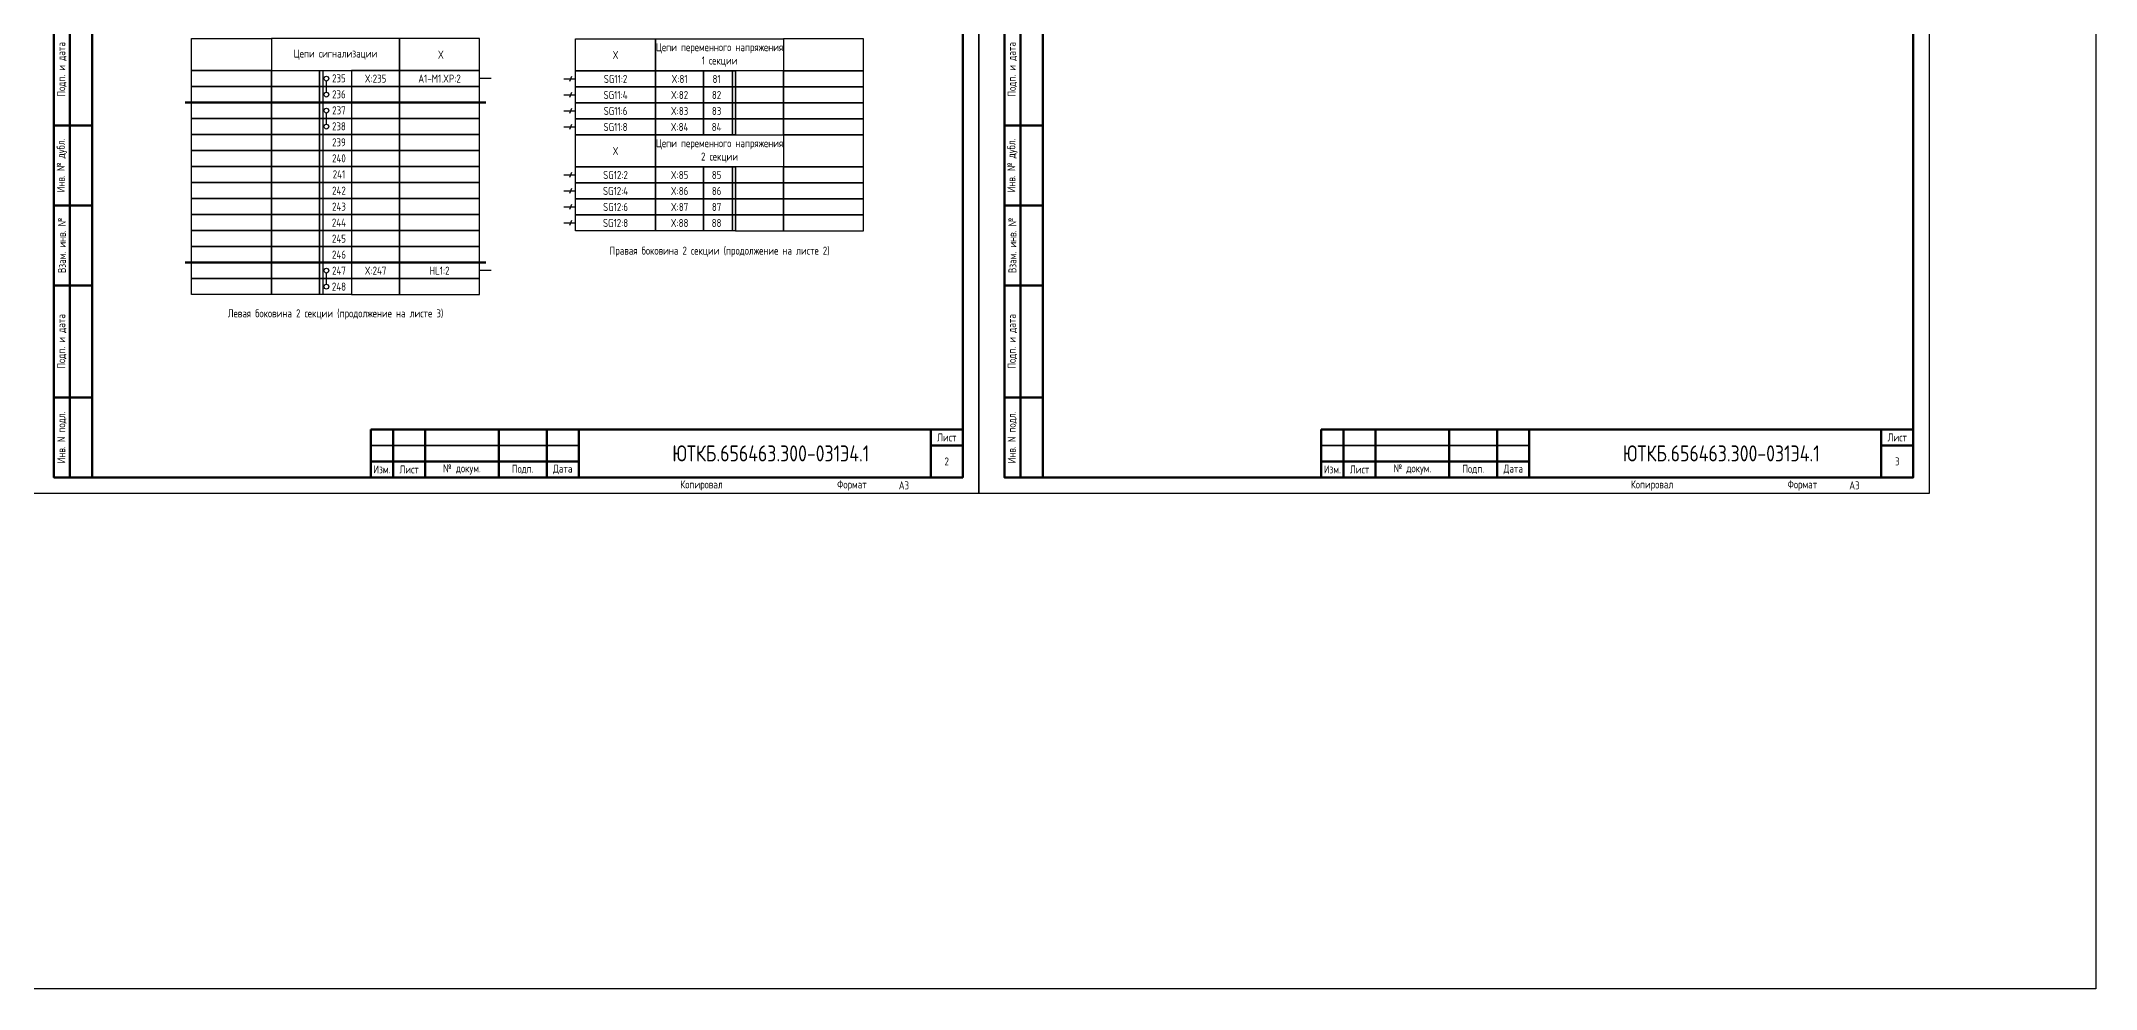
# Model space of a CAD drawing. Header units: millimetres. Extents: x -1043 to 5194, y -96 to 1568.
# Drawn here: x 4501 to 5143, y 819 to 1115 of the extents above; entities that cross this region are included whole.
import ezdxf

# ---------------------------------------------------------------- set-up
doc = ezdxf.new("R2010")
doc.units = ezdxf.units.MM
doc.styles.add('Gost_type_A', font='GOST_A.TTF')

# ---------------------------------------------------------------- blocks, each defined once
blk = doc.blocks.new('Штамп левый нижний')
at = {"lineweight": 50}
for points in [[(-12, 145), (-7, 145), (-7, 110), (-12, 110)], [(-7, 145), (0, 145), (0, 110), (-7, 110)], [(-12, 110), (-7, 110), (-7, 85), (-12, 85)], [(-7, 110), (0, 110), (0, 85), (-7, 85)], [(-12, 85), (-7, 85), (-7, 60), (-12, 60)], [(-7, 85), (0, 85), (0, 60), (-7, 60)], [(-12, 60), (-7, 60), (-7, 25), (-12, 25)], [(-7, 60), (0, 60), (0, 25), (-7, 25)], [(-12, 25), (-7, 25), (-7, 0), (-12, 0)], [(-7, 25), (0, 25), (0, 0), (-7, 0)]]:
    blk.add_lwpolyline(points, close=True, dxfattribs=at)
at = {"char_height": 2.5, "attachment_point": 5, "rotation": 90, "style": 'Gost_type_A'}
for s, insert, width in [('Подп. и дата', (-9.5, 127.5), 35), ('Инв. № дубл.', (-9.5, 97.5), 25), ('Взам. инв. №', (-9.5, 72.5), 25), ('Подп. и дата', (-9.5, 42.5), 35), ('Инв. N подл.', (-9.5, 12.5), 25)]:
    blk.add_mtext(s, dxfattribs=dict(at, insert=insert, width=width))
blk = doc.blocks.new('Штамп малый нижний')
at = {"lineweight": 50}
for points in [[(-185, 15), (-178, 15), (-178, 5), (-185, 5)], [(-178, 15), (-168, 15), (-168, 5), (-178, 5)], [(-168, 15), (-145, 15), (-145, 5), (-168, 5)], [(-145, 15), (-130, 15), (-130, 5), (-145, 5)], [(-130, 15), (-120, 15), (-120, 5), (-130, 5)], [(-120, 15), (-10, 15), (-10, 0), (-120, 0)], [(-10, 15), (0, 15), (0, 10), (-10, 10)], [(-10, 10), (0, 10), (0, 0), (-10, 0)], [(-185, 5), (-178, 5), (-178, 0), (-185, 0)], [(-178, 5), (-168, 5), (-168, 0), (-178, 0)], [(-168, 5), (-145, 5), (-145, 0), (-168, 0)], [(-145, 5), (-130, 5), (-130, 0), (-145, 0)], [(-130, 5), (-120, 5), (-120, 0), (-130, 0)]]:
    blk.add_lwpolyline(points, close=True, dxfattribs=at)
for points in [[(-185, 15), (-178, 15), (-178, 10), (-185, 10)], [(-178, 15), (-168, 15), (-168, 10), (-178, 10)], [(-168, 15), (-145, 15), (-145, 10), (-168, 10)], [(-145, 15), (-130, 15), (-130, 10), (-145, 10)], [(-130, 15), (-120, 15), (-120, 10), (-130, 10)], [(-185, 10), (-178, 10), (-178, 5), (-185, 5)], [(-178, 10), (-168, 10), (-168, 5), (-178, 5)], [(-168, 10), (-145, 10), (-145, 5), (-168, 5)], [(-145, 10), (-130, 10), (-130, 5), (-145, 5)], [(-130, 10), (-120, 10), (-120, 5), (-130, 5)]]:
    blk.add_lwpolyline(points, close=True)
at = {"char_height": 2.5, "style": 'Gost_type_A'}
for s, insert, width, attachment_point in [('Лист', (-5, 12.5), 10, 5), ('Изм.', (-181.5, 2.5), 7, 5), ('Лист', (-173, 2.5), 10, 5), ('№ докум.', (-156.5, 2.5), 23, 5), ('Подп.', (-137.5, 2.5), 15, 5), ('Дата', (-125, 2.5), 10, 5), ('Копировал', (-75, -2.53), 13.1202, 6), ('Формат', (-30, -2.53), 13.1202, 6)]:
    blk.add_mtext(s, dxfattribs=dict(at, insert=insert, width=width, attachment_point=attachment_point))

msp = doc.modelspace()

# ---------------------------------------------------------------- hatches: boundary and pattern name
h = msp.add_hatch(color=256)
h.dxf.hatch_style = 1
h.paths.add_polyline_path([(4718, 1105.54), (4717, 1105.54), (4717, 1085.54), (4718, 1085.54)])
h = msp.add_hatch(color=256)
h.dxf.hatch_style = 1
h.paths.add_polyline_path([(4718, 1075.54), (4717, 1075.54), (4717, 1055.54), (4718, 1055.54)])

# ---------------------------------------------------------------- linework, layer by layer
for p, q in [((4589, 1105.65), (4589, 1035.65)), ((4590.14, 1098.9), (4590.14, 1102.4)), ((4641.62, 1103.15), (4638, 1103.15)), ((4664.38, 1103.04), (4668, 1103.04)), ((4664.38, 1098.04), (4668, 1098.04)), ((4666.7, 1103.85), (4666.13, 1102.23)), ((4666.7, 1098.85), (4666.13, 1097.23)), ((4590.14, 1088.9), (4590.14, 1092.4)), ((4664.38, 1093.04), (4668, 1093.04)), ((4666.7, 1093.85), (4666.13, 1092.23)), ((4664.38, 1088.04), (4668, 1088.04)), ((4666.7, 1088.85), (4666.13, 1087.23)), ((4664.38, 1073.04), (4668, 1073.04)), ((4666.7, 1073.85), (4666.13, 1072.23)), ((4664.38, 1068.04), (4668, 1068.04)), ((4666.7, 1068.85), (4666.13, 1067.23)), ((4664.38, 1063.04), (4668, 1063.04)), ((4666.7, 1063.85), (4666.13, 1062.23)), ((4664.38, 1058.04), (4668, 1058.04)), ((4666.7, 1058.85), (4666.13, 1057.23)), ((4590.14, 1038.9), (4590.14, 1042.4)), ((4641.62, 1043.15), (4638, 1043.15))]:
    msp.add_line(p, q)
at = {"lineweight": 50}
for p, q in [((4546, 1095.65), (4640, 1095.65)), ((4546, 1045.65), (4640, 1045.65))]:
    msp.add_line(p, q, dxfattribs=at)
at = {"color": 6}
msp.add_lwpolyline([(4143.59, 1567.93), (5143.07, 1567.93), (5143.07, 818.72), (4143.59, 818.72)], close=True, dxfattribs=at)
for points in [[(4794, 1393.54), (4794, 973.54), (4497, 973.54), (4497, 1393.54)], [(5091, 1393.54), (5091, 973.54), (4794, 973.54), (4794, 1393.54)], [(4548, 1115.65), (4573, 1115.65), (4573, 1105.65), (4548, 1105.65)], [(4613, 1115.65), (4573, 1115.65), (4573, 1105.65), (4613, 1105.65)], [(4638, 1115.65), (4613, 1115.65), (4613, 1105.65), (4638, 1105.65)], [(4668, 1115.54), (4693, 1115.54), (4693, 1105.54), (4668, 1105.54)], [(4693, 1115.54), (4733, 1115.54), (4733, 1105.54), (4693, 1105.54)], [(4758, 1115.54), (4733, 1115.54), (4733, 1105.54), (4758, 1105.54)], [(4548, 1105.65), (4573, 1105.65), (4573, 1100.65), (4548, 1100.65)], [(4573, 1105.65), (4588, 1105.65), (4588, 1100.65), (4573, 1100.65)], [(4588, 1105.65), (4598, 1105.65), (4598, 1100.65), (4588, 1100.65)], [(4613, 1105.65), (4598, 1105.65), (4598, 1100.65), (4613, 1100.65)], [(4638, 1105.65), (4613, 1105.65), (4613, 1100.65), (4638, 1100.65)], [(4668, 1105.54), (4693, 1105.54), (4693, 1100.54), (4668, 1100.54)], [(4693, 1105.54), (4708, 1105.54), (4708, 1100.54), (4693, 1100.54)], [(4708, 1105.54), (4718, 1105.54), (4718, 1100.54), (4708, 1100.54)], [(4733, 1105.54), (4718, 1105.54), (4718, 1100.54), (4733, 1100.54)], [(4758, 1105.54), (4733, 1105.54), (4733, 1100.54), (4758, 1100.54)], [(4548, 1100.65), (4573, 1100.65), (4573, 1095.65), (4548, 1095.65)], [(4573, 1100.65), (4588, 1100.65), (4588, 1095.65), (4573, 1095.65)], [(4588, 1100.65), (4598, 1100.65), (4598, 1095.65), (4588, 1095.65)], [(4613, 1100.65), (4598, 1100.65), (4598, 1095.65), (4613, 1095.65)], [(4638, 1100.65), (4613, 1100.65), (4613, 1095.65), (4638, 1095.65)], [(4668, 1100.54), (4693, 1100.54), (4693, 1095.54), (4668, 1095.54)], [(4693, 1100.54), (4708, 1100.54), (4708, 1095.54), (4693, 1095.54)], [(4708, 1100.54), (4718, 1100.54), (4718, 1095.54), (4708, 1095.54)], [(4733, 1100.54), (4718, 1100.54), (4718, 1095.54), (4733, 1095.54)], [(4758, 1100.54), (4733, 1100.54), (4733, 1095.54), (4758, 1095.54)], [(4548, 1095.65), (4573, 1095.65), (4573, 1090.65), (4548, 1090.65)], [(4573, 1095.65), (4588, 1095.65), (4588, 1090.65), (4573, 1090.65)], [(4588, 1095.65), (4598, 1095.65), (4598, 1090.65), (4588, 1090.65)], [(4613, 1095.65), (4598, 1095.65), (4598, 1090.65), (4613, 1090.65)], [(4638, 1095.65), (4613, 1095.65), (4613, 1090.65), (4638, 1090.65)], [(4668, 1095.54), (4693, 1095.54), (4693, 1090.54), (4668, 1090.54)], [(4693, 1095.54), (4708, 1095.54), (4708, 1090.54), (4693, 1090.54)], [(4708, 1095.54), (4718, 1095.54), (4718, 1090.54), (4708, 1090.54)], [(4733, 1095.54), (4718, 1095.54), (4718, 1090.54), (4733, 1090.54)], [(4758, 1095.54), (4733, 1095.54), (4733, 1090.54), (4758, 1090.54)], [(4548, 1090.65), (4573, 1090.65), (4573, 1085.65), (4548, 1085.65)], [(4548, 1085.65), (4573, 1085.65), (4573, 1080.65), (4548, 1080.65)], [(4573, 1090.65), (4588, 1090.65), (4588, 1085.65), (4573, 1085.65)], [(4573, 1085.65), (4588, 1085.65), (4588, 1080.65), (4573, 1080.65)], [(4588, 1090.65), (4598, 1090.65), (4598, 1085.65), (4588, 1085.65)], [(4588, 1085.65), (4598, 1085.65), (4598, 1080.65), (4588, 1080.65)], [(4613, 1090.65), (4598, 1090.65), (4598, 1085.65), (4613, 1085.65)], [(4613, 1085.65), (4598, 1085.65), (4598, 1080.65), (4613, 1080.65)], [(4638, 1090.65), (4613, 1090.65), (4613, 1085.65), (4638, 1085.65)], [(4638, 1085.65), (4613, 1085.65), (4613, 1080.65), (4638, 1080.65)], [(4668, 1090.54), (4693, 1090.54), (4693, 1085.54), (4668, 1085.54)], [(4668, 1085.54), (4693, 1085.54), (4693, 1075.54), (4668, 1075.54)], [(4693, 1090.54), (4708, 1090.54), (4708, 1085.54), (4693, 1085.54)], [(4693, 1085.54), (4733, 1085.54), (4733, 1075.54), (4693, 1075.54)], [(4708, 1090.54), (4718, 1090.54), (4718, 1085.54), (4708, 1085.54)], [(4733, 1090.54), (4718, 1090.54), (4718, 1085.54), (4733, 1085.54)], [(4758, 1090.54), (4733, 1090.54), (4733, 1085.54), (4758, 1085.54)], [(4758, 1085.54), (4733, 1085.54), (4733, 1075.54), (4758, 1075.54)], [(4548, 1080.65), (4573, 1080.65), (4573, 1075.65), (4548, 1075.65)], [(4573, 1080.65), (4588, 1080.65), (4588, 1075.65), (4573, 1075.65)], [(4588, 1080.65), (4598, 1080.65), (4598, 1075.65), (4588, 1075.65)], [(4613, 1080.65), (4598, 1080.65), (4598, 1075.65), (4613, 1075.65)], [(4638, 1080.65), (4613, 1080.65), (4613, 1075.65), (4638, 1075.65)], [(4548, 1075.65), (4573, 1075.65), (4573, 1070.65), (4548, 1070.65)], [(4573, 1075.65), (4588, 1075.65), (4588, 1070.65), (4573, 1070.65)], [(4588, 1075.65), (4598, 1075.65), (4598, 1070.65), (4588, 1070.65)], [(4613, 1075.65), (4598, 1075.65), (4598, 1070.65), (4613, 1070.65)], [(4638, 1075.65), (4613, 1075.65), (4613, 1070.65), (4638, 1070.65)], [(4668, 1075.54), (4693, 1075.54), (4693, 1070.54), (4668, 1070.54)], [(4693, 1075.54), (4708, 1075.54), (4708, 1070.54), (4693, 1070.54)], [(4708, 1075.54), (4718, 1075.54), (4718, 1070.54), (4708, 1070.54)], [(4733, 1075.54), (4718, 1075.54), (4718, 1070.54), (4733, 1070.54)], [(4758, 1075.54), (4733, 1075.54), (4733, 1070.54), (4758, 1070.54)], [(4548, 1070.65), (4573, 1070.65), (4573, 1065.65), (4548, 1065.65)], [(4573, 1070.65), (4588, 1070.65), (4588, 1065.65), (4573, 1065.65)], [(4588, 1070.65), (4598, 1070.65), (4598, 1065.65), (4588, 1065.65)], [(4613, 1070.65), (4598, 1070.65), (4598, 1065.65), (4613, 1065.65)], [(4638, 1070.65), (4613, 1070.65), (4613, 1065.65), (4638, 1065.65)], [(4668, 1070.54), (4693, 1070.54), (4693, 1065.54), (4668, 1065.54)], [(4693, 1070.54), (4708, 1070.54), (4708, 1065.54), (4693, 1065.54)], [(4708, 1070.54), (4718, 1070.54), (4718, 1065.54), (4708, 1065.54)], [(4733, 1070.54), (4718, 1070.54), (4718, 1065.54), (4733, 1065.54)], [(4758, 1070.54), (4733, 1070.54), (4733, 1065.54), (4758, 1065.54)], [(4548, 1065.65), (4573, 1065.65), (4573, 1060.65), (4548, 1060.65)], [(4548, 1060.65), (4573, 1060.65), (4573, 1055.65), (4548, 1055.65)], [(4573, 1065.65), (4588, 1065.65), (4588, 1060.65), (4573, 1060.65)], [(4573, 1060.65), (4588, 1060.65), (4588, 1055.65), (4573, 1055.65)], [(4588, 1065.65), (4598, 1065.65), (4598, 1060.65), (4588, 1060.65)], [(4588, 1060.65), (4598, 1060.65), (4598, 1055.65), (4588, 1055.65)], [(4613, 1065.65), (4598, 1065.65), (4598, 1060.65), (4613, 1060.65)], [(4613, 1060.65), (4598, 1060.65), (4598, 1055.65), (4613, 1055.65)], [(4638, 1065.65), (4613, 1065.65), (4613, 1060.65), (4638, 1060.65)], [(4638, 1060.65), (4613, 1060.65), (4613, 1055.65), (4638, 1055.65)], [(4668, 1065.54), (4693, 1065.54), (4693, 1060.54), (4668, 1060.54)], [(4668, 1060.54), (4693, 1060.54), (4693, 1055.54), (4668, 1055.54)], [(4693, 1065.54), (4708, 1065.54), (4708, 1060.54), (4693, 1060.54)], [(4693, 1060.54), (4708, 1060.54), (4708, 1055.54), (4693, 1055.54)], [(4708, 1065.54), (4718, 1065.54), (4718, 1060.54), (4708, 1060.54)], [(4708, 1060.54), (4718, 1060.54), (4718, 1055.54), (4708, 1055.54)], [(4733, 1065.54), (4718, 1065.54), (4718, 1060.54), (4733, 1060.54)], [(4733, 1060.54), (4718, 1060.54), (4718, 1055.54), (4733, 1055.54)], [(4758, 1065.54), (4733, 1065.54), (4733, 1060.54), (4758, 1060.54)], [(4758, 1060.54), (4733, 1060.54), (4733, 1055.54), (4758, 1055.54)], [(4548, 1055.65), (4573, 1055.65), (4573, 1050.65), (4548, 1050.65)], [(4573, 1055.65), (4588, 1055.65), (4588, 1050.65), (4573, 1050.65)], [(4588, 1055.65), (4598, 1055.65), (4598, 1050.65), (4588, 1050.65)], [(4613, 1055.65), (4598, 1055.65), (4598, 1050.65), (4613, 1050.65)], [(4638, 1055.65), (4613, 1055.65), (4613, 1050.65), (4638, 1050.65)], [(4548, 1050.65), (4573, 1050.65), (4573, 1045.65), (4548, 1045.65)], [(4573, 1050.65), (4588, 1050.65), (4588, 1045.65), (4573, 1045.65)], [(4588, 1050.65), (4598, 1050.65), (4598, 1045.65), (4588, 1045.65)], [(4613, 1050.65), (4598, 1050.65), (4598, 1045.65), (4613, 1045.65)], [(4638, 1050.65), (4613, 1050.65), (4613, 1045.65), (4638, 1045.65)], [(4548, 1045.65), (4573, 1045.65), (4573, 1040.65), (4548, 1040.65)], [(4548, 1040.65), (4573, 1040.65), (4573, 1035.65), (4548, 1035.65)], [(4573, 1045.65), (4588, 1045.65), (4588, 1040.65), (4573, 1040.65)], [(4573, 1040.65), (4588, 1040.65), (4588, 1035.65), (4573, 1035.65)], [(4588, 1045.65), (4598, 1045.65), (4598, 1040.65), (4588, 1040.65)], [(4588, 1040.65), (4598, 1040.65), (4598, 1035.65), (4588, 1035.65)], [(4613, 1045.65), (4598, 1045.65), (4598, 1040.65), (4613, 1040.65)], [(4613, 1040.65), (4598, 1040.65), (4598, 1035.65), (4613, 1035.65)], [(4638, 1045.65), (4613, 1045.65), (4613, 1040.65), (4638, 1040.65)], [(4638, 1040.65), (4613, 1040.65), (4613, 1035.65), (4638, 1035.65)]]:
    msp.add_lwpolyline(points, close=True)
at = {"lineweight": 50}
for points in [[(4789, 1388.54), (4789, 978.54), (4517, 978.54), (4517, 1388.54)], [(5086, 1388.54), (5086, 978.54), (4814, 978.54), (4814, 1388.54)]]:
    msp.add_lwpolyline(points, close=True, dxfattribs=at)
for points in [[(4717, 1085.54), (4717, 1105.54), (4718, 1105.54), (4718, 1085.54)], [(4717, 1055.54), (4717, 1075.54), (4718, 1075.54), (4718, 1055.54)]]:
    msp.add_lwpolyline(points)
for centre in [(4590.14, 1103.15), (4590.14, 1098.15), (4590.14, 1093.15), (4590.14, 1088.15), (4590.14, 1043.15), (4590.14, 1038.15)]:
    msp.add_circle(centre, 0.75)

# ---------------------------------------------------------------- block references
for name, p in [('Штамп левый нижний', (4517, 978.54)), ('Штамп левый нижний', (4814, 978.54)), ('Штамп малый нижний', (4789, 978.54)), ('Штамп малый нижний', (5086, 978.54))]:
    msp.add_blockref(name, p)

# ---------------------------------------------------------------- texts
at = {"style": 'Gost_type_A'}
for s, insert, char_height, width, attachment_point in [('Цепи сигнализации', (4593, 1110.65), 2.5, 40, 5), ('X', (4625.91, 1110.65), 2.5, 25, 5), ('X', (4680.5, 1110.54), 2.5, 25, 5), ('Цепи переменного напряжения 1 секции', (4713, 1110.54), 2.5, 40, 5), ('A1-M1.XP:2', (4625.5, 1103.15), 2.5, 25, 5), ('SG11:4', (4680.5, 1098.04), 2.5, 25, 5), ('SG11:2', (4680.5, 1103.04), 2.5, 25, 5), ('SG11:6', (4680.5, 1093.04), 2.5, 25, 5), ('SG11:8', (4680.5, 1088.04), 2.5, 25, 5), ('X', (4680.5, 1080.54), 2.5, 25, 5), ('Цепи переменного напряжения 2 секции', (4713, 1080.54), 2.5, 40, 5), ('SG12:2', (4680.5, 1073.04), 2.5, 25, 5), ('SG12:4', (4680.5, 1068.04), 2.5, 25, 5), ('SG12:6', (4680.5, 1063.04), 2.5, 25, 5), ('SG12:8', (4680.5, 1058.04), 2.5, 25, 5), ('Правая боковина 2 секции (продолжение на листе 2)', (4713, 1049.06), 2.5, 90, 5), ('HL1:2', (4625.5, 1043.15), 2.5, 25, 5), ('Левая боковина 2 секции (продолжение на листе 3)', (4593, 1029.47), 2.5, 90, 5), ('ЮТКБ.656463.300-031Э4.1', (4729, 986.04), 5, 120, 5), ('2', (4784, 983.54), 2.5, 10, 5), ('ЮТКБ.656463.300-031Э4.1', (5026, 986.04), 5, 120, 5), ('3', (5081, 983.54), 2.5, 10, 5), ('A3', (4769, 976.04), 2.5, 20, 4), ('A3', (4769, 976.04), 2.5, 20, 4), ('A3', (5066, 976.04), 2.5, 20, 4), ('A3', (5066, 976.04), 2.5, 20, 4)]:
    msp.add_mtext(s, dxfattribs=dict(at, insert=insert, char_height=char_height, width=width, attachment_point=attachment_point))
at = {"ltscale": 10, "char_height": 2.5, "attachment_point": 5, "style": 'Gost_type_A'}
for s, insert, width in [('235', (4594.07, 1103.25), 8), ('X:235', (4605.5, 1103.15), 15), ('236', (4594.07, 1098.24), 8), ('X:82', (4700.5, 1098.04), 15), ('X:81', (4700.5, 1103.04), 15), ('82', (4712.07, 1098.04), 8), ('81', (4712.07, 1103.04), 8), ('237', (4594.07, 1093.24), 8), ('X:83', (4700.5, 1093.04), 15), ('83', (4712.07, 1093.04), 8), ('238', (4594.07, 1088.24), 8), ('X:84', (4700.5, 1088.04), 15), ('84', (4712.07, 1088.04), 8), ('239', (4594.07, 1083.24), 8), ('240', (4594.07, 1078.24), 8), ('241', (4594.07, 1073.24), 8), ('X:85', (4700.5, 1073.04), 15), ('85', (4712.07, 1073.04), 8), ('242', (4594.07, 1068.15), 8), ('X:86', (4700.5, 1068.04), 15), ('86', (4712.07, 1068.04), 8), ('244', (4594.07, 1058.15), 8), ('243', (4594.07, 1063.15), 8), ('X:87', (4700.5, 1063.04), 15), ('87', (4712.07, 1063.04), 8), ('245', (4594.07, 1053.15), 8), ('X:88', (4700.5, 1058.04), 15), ('88', (4712.07, 1058.04), 8), ('246', (4594.07, 1048.15), 8), ('247', (4594.07, 1043.15), 8), ('X:247', (4605.5, 1043.15), 15), ('248', (4594.07, 1038.15), 8)]:
    msp.add_mtext(s, dxfattribs=dict(at, insert=insert, width=width))

doc.saveas('drawing.dxf')
